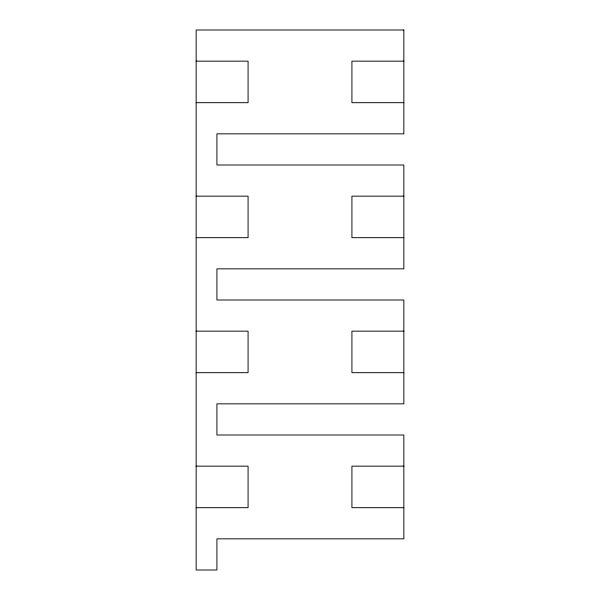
<?xml version="1.0" encoding="UTF-8"?>
<svg xmlns="http://www.w3.org/2000/svg" width="600" height="600" viewBox="0 0 600 600"><rect width="100%" height="100%" fill="white"/><g stroke="black" fill="none" stroke-linecap="round" stroke-linejoin="round"><path stroke-width="0.9" d="M196.155 61.155L248.077 61.155L248.077 102.69L196.155 102.69M403.845 61.155L351.923 61.155L351.923 102.69L403.845 102.69M196.155 196.155L248.077 196.155L248.077 237.69L196.155 237.69M403.845 196.155L351.923 196.155L351.923 237.69L403.845 237.69M196.155 331.155L248.077 331.155L248.077 372.69L196.155 372.69M403.845 331.155L351.923 331.155L351.923 372.69L403.845 372.69M196.155 466.155L248.077 466.155L248.077 507.69L196.155 507.69M403.845 466.155L351.923 466.155L351.923 507.69L403.845 507.69M403.845 30L196.155 30L196.155 570L216.923 570L216.923 538.845L403.845 538.845L403.845 435L216.923 435L216.923 403.845L403.845 403.845L403.845 300L216.923 300L216.923 268.845L403.845 268.845L403.845 165L216.923 165L216.923 133.845L403.845 133.845L403.845 30"/></g></svg>
